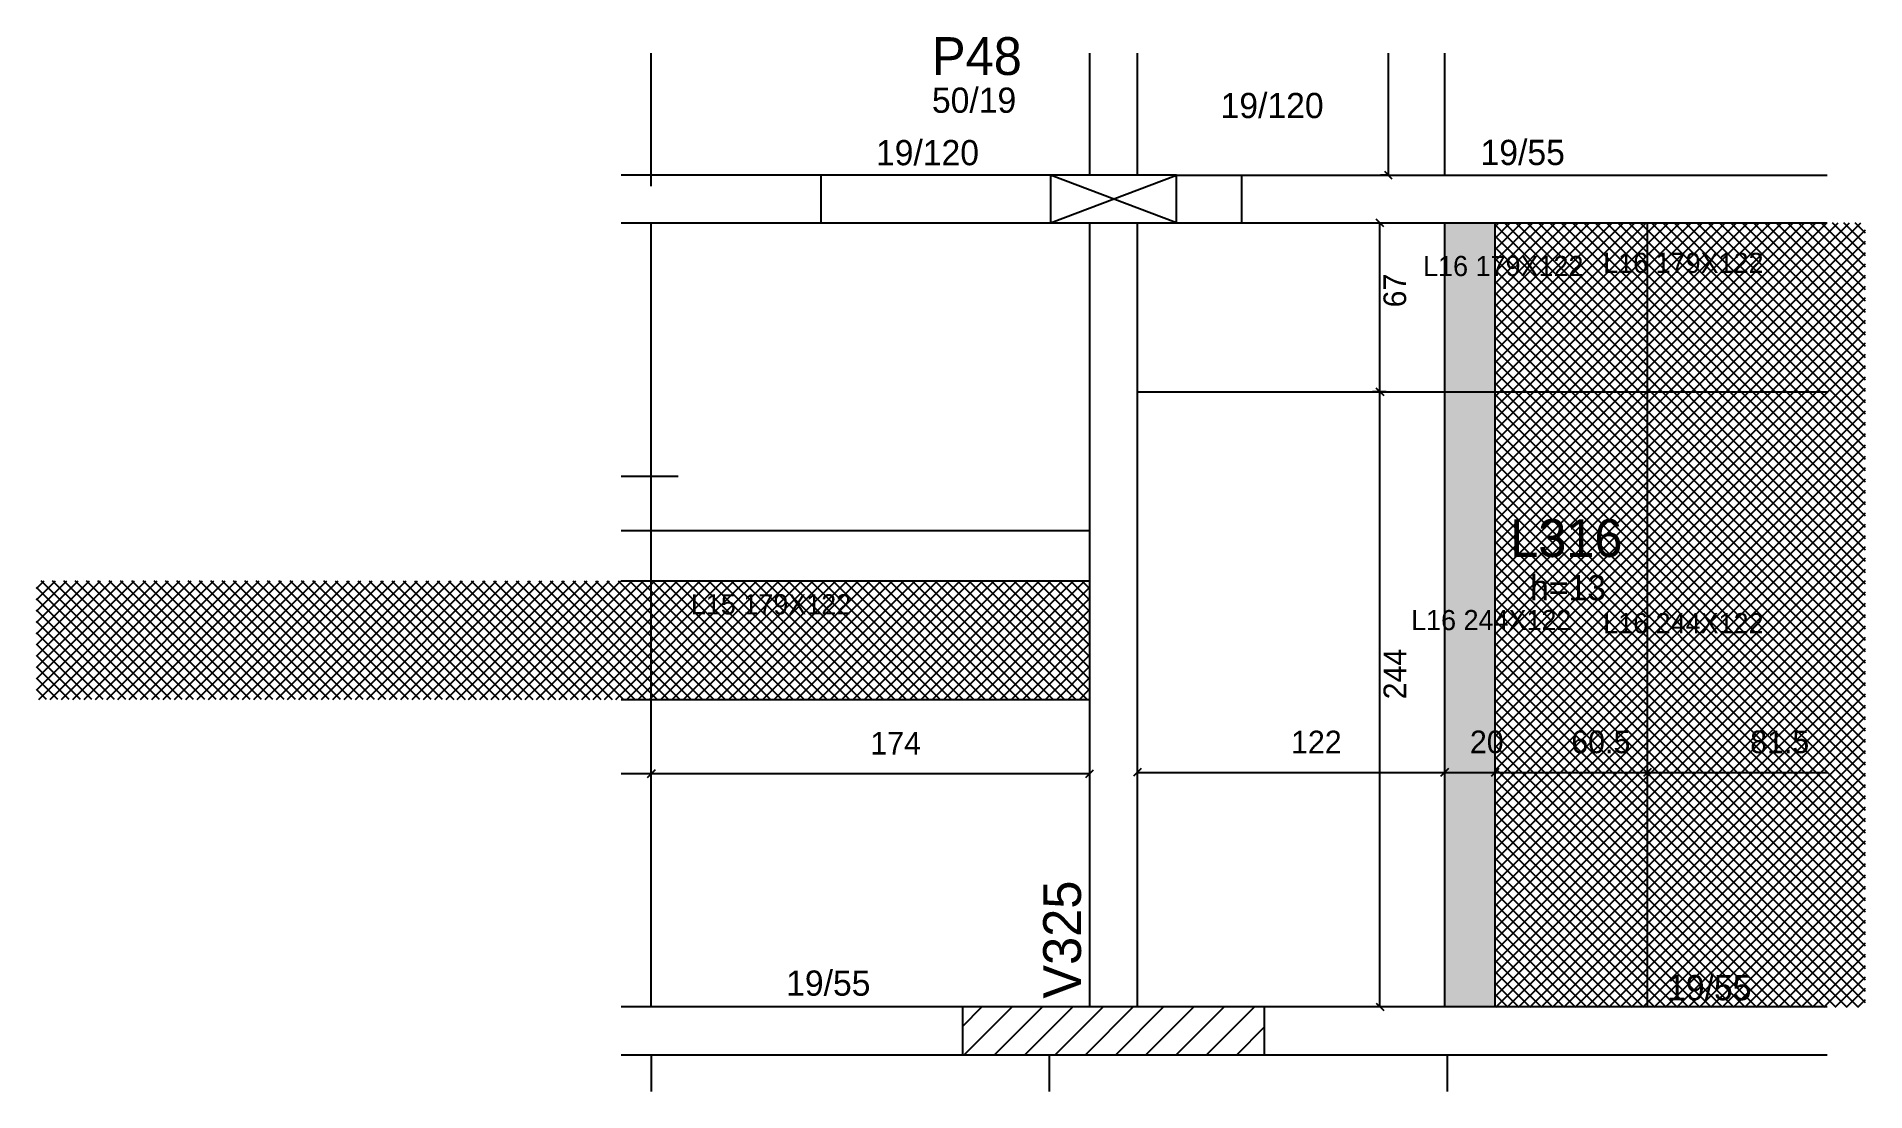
# Model space of a CAD drawing. Header units: metres. Extents: x 5352 to 6078, y 2247 to 2666.
import ezdxf

# ---------------------------------------------------------------- set-up
doc = ezdxf.new("R2010")
doc.units = ezdxf.units.M
for name, color, linetype in [('1', 7, 'Continuous'), ('3', 7, 'Continuous'), ('4', 7, 'Continuous'), ('7', 7, 'Continuous'), ('AUX00', 7, 'Continuous'), ('Hachura', 7, 'Continuous'), ('Painéis', 7, 'Continuous')]:
    doc.layers.add(name, color=color, linetype=linetype)

msp = doc.modelspace()

# ---------------------------------------------------------------- hatches: boundary and pattern name
at = {"layer": 'Hachura'}
h = msp.add_hatch(color=7, dxfattribs=at)
h.dxf.hatch_style = 1
h.paths.add_polyline_path([(5911.07, 2280.94), (5931.07, 2280.94), (5931.07, 2591.94), (5911.07, 2591.94), (5911.07, 2280.94)])
h = msp.add_hatch(dxfattribs=at)
h.set_pattern_fill('ANSI37')
h.paths.add_polyline_path([(6078.07, 2591.94), (5931.07, 2591.94), (5931.07, 2280.89), (6078.07, 2280.89), (6078.07, 2591.94)])
h = msp.add_hatch(dxfattribs=at)
h.set_pattern_fill('ANSI37')
h.paths.add_polyline_path([(5770.07, 2449.94), (5352.07, 2449.94), (5352.07, 2402.94), (5770.07, 2402.94), (5770.07, 2449.94)])

# ---------------------------------------------------------------- linework, layer by layer
at = {"layer": '1', "color": 1, "lineweight": 25}
for p, q in [((5754.57, 2591.94), (5804.57, 2610.94)), ((5804.57, 2591.94), (5754.57, 2610.94))]:
    msp.add_line(p, q, dxfattribs=at)
at = {"layer": '3', "color": 3, "lineweight": 25}
for p, q in [((5663.57, 2591.94), (5663.57, 2610.94)), ((5804.57, 2610.94), (6062.82, 2610.94)), ((5830.57, 2591.94), (5830.57, 2610.94)), ((5804.57, 2591.94), (6062.82, 2591.94)), ((5584.07, 2491.42), (5606.75, 2491.42)), ((5719.57, 2273.18), (5727.32, 2280.94)), ((5720.35, 2261.94), (5739.35, 2280.94)), ((5732.37, 2261.94), (5751.37, 2280.94)), ((5744.39, 2261.94), (5763.39, 2280.94)), ((5756.41, 2261.94), (5775.41, 2280.94)), ((5768.43, 2261.94), (5787.43, 2280.94)), ((5780.45, 2261.94), (5799.45, 2280.94)), ((5792.47, 2261.94), (5811.47, 2280.94)), ((5804.49, 2261.94), (5823.49, 2280.94)), ((5816.51, 2261.94), (5835.51, 2280.94)), ((5828.53, 2261.94), (5839.57, 2272.97))]:
    msp.add_line(p, q, dxfattribs=at)
for points in [[(5770.07, 2659.34), (5770.07, 2610.94)], [(5789.07, 2610.94), (5789.07, 2659.34)], [(5770.07, 2610.94), (5584.07, 2610.94)], [(5584.07, 2591.94), (5770.07, 2591.94)], [(5770.07, 2591.94), (5770.07, 2280.94)], [(5789.07, 2280.94), (5789.07, 2591.94)], [(5719.57, 2280.94), (5584.07, 2280.94)], [(6062.82, 2280.94), (5839.57, 2280.94)], [(5584.07, 2261.94), (5719.57, 2261.94)], [(5839.57, 2261.94), (6062.82, 2261.94)]]:
    msp.add_lwpolyline(points, dxfattribs=at)
at = {"layer": '7', "color": 7, "lineweight": 25}
for points in [[(5804.57, 2610.94), (5754.57, 2610.94)], [(5754.57, 2610.94), (5754.57, 2591.94)], [(5804.57, 2591.94), (5804.57, 2610.94)], [(5754.57, 2591.94), (5804.57, 2591.94)], [(5839.57, 2280.94), (5719.57, 2280.94)], [(5719.57, 2280.94), (5719.57, 2261.94)], [(5839.57, 2261.94), (5839.57, 2280.94)], [(5719.57, 2261.94), (5839.57, 2261.94)]]:
    msp.add_lwpolyline(points, dxfattribs=at)
at = {"layer": 'Painéis', "color": 200, "lineweight": 25}
for p, q in [((5596.07, 2606.58), (5596.07, 2659.34)), ((5911.07, 2610.94), (5911.07, 2659.34)), ((5596.07, 2280.94), (5596.07, 2591.94)), ((5911.07, 2280.94), (5911.07, 2591.94)), ((5931.07, 2280.94), (5931.07, 2591.94)), ((5991.57, 2280.94), (5991.57, 2591.94)), ((5789.07, 2524.94), (6062.82, 2524.94)), ((5584.07, 2469.94), (5770.07, 2469.94)), ((5584.07, 2449.94), (5770.07, 2449.94)), ((5584.07, 2402.94), (5770.07, 2402.94)), ((5596.07, 2261.94), (5596.07, 2247.41)), ((5754.07, 2261.94), (5754.07, 2247.41)), ((5912.07, 2261.94), (5912.07, 2247.41))]:
    msp.add_line(p, q, dxfattribs=at)
at = {"layer": 'Painéis', "color": 4, "lineweight": 25}
for p, q in [((5888.63, 2659.34), (5888.63, 2610.94)), ((5888.01, 2610.94), (5885.63, 2610.94)), ((5885.33, 2524.94), (5885.33, 2591.94)), ((5887.81, 2524.94), (5882.33, 2524.94)), ((5885.33, 2280.94), (5885.33, 2524.94)), ((5584.07, 2373.48), (5596.07, 2373.48)), ((5596.07, 2373.48), (5770.07, 2373.48)), ((5789.07, 2373.96), (5911.07, 2373.96)), ((5911.07, 2373.96), (5931.07, 2373.96)), ((5931.07, 2373.96), (5991.57, 2373.96)), ((5991.57, 2373.96), (6062.82, 2373.96)), ((5887.81, 2280.94), (5882.33, 2280.94))]:
    msp.add_line(p, q, dxfattribs=at)
at = {"layer": 'Painéis', "color": 0, "lineweight": 25}
for p, q in [((5887.13, 2612.44), (5890.13, 2609.44)), ((5886.83, 2590.44), (5883.83, 2593.44)), ((5886.83, 2523.44), (5883.83, 2526.44)), ((5883.83, 2526.44), (5886.83, 2523.44)), ((5594.57, 2371.98), (5597.57, 2374.98)), ((5597.57, 2374.98), (5594.57, 2371.98)), ((5768.57, 2371.98), (5771.57, 2374.98)), ((5790.57, 2375.46), (5787.57, 2372.46)), ((5909.57, 2372.46), (5912.57, 2375.46)), ((5912.57, 2375.46), (5909.57, 2372.46)), ((5929.57, 2372.46), (5932.57, 2375.46)), ((5932.57, 2375.46), (5929.57, 2372.46)), ((5990.07, 2372.46), (5993.07, 2375.46)), ((5993.07, 2375.46), (5990.07, 2372.46)), ((5883.83, 2282.44), (5886.83, 2279.44))]:
    msp.add_line(p, q, dxfattribs=at)

# ---------------------------------------------------------------- texts
at = {"layer": '3', "color": 3, "lineweight": 25}
for s, p in [('50/19', (5707.5, 2635.64)), ('19/120', (5822.09, 2633.53)), ('19/120', (5685.28, 2614.83)), ('19/55', (5925.29, 2614.91)), ('h=13', (5944.95, 2442.25)), ('19/55', (5649.62, 2285.37)), ('19/55', (5999.34, 2283.57))]:
    msp.add_text(s, height=10, dxfattribs=at).set_placement(p)
at = {"layer": '4', "color": 4, "lineweight": 25}
for s, p in [('P48', (5707.5, 2650.64)), ('L316', (5937.01, 2459.41))]:
    msp.add_text(s, height=15, dxfattribs=at).set_placement(p)
msp.add_text('V325', height=15, rotation=90, dxfattribs=at).set_placement((5766.67, 2284.2))
at = {"layer": 'AUX00', "color": 7, "lineweight": 25}
for s, p in [('L16^J179X122', (5902.48, 2570.86)), ('L16^J179X122', (5973.96, 2572.09)), ('L15^J179X122', (5611.79, 2436.65)), ('L16^J244X122', (5897.72, 2430.39)), ('L16^J244X122', (5973.96, 2429.16))]:
    msp.add_text(s, height=8, dxfattribs=at).set_placement(p)
at = {"layer": 'Painéis', "color": 240, "lineweight": 25}
for s, p in [('67', (5895.74, 2558.44)), ('244', (5895.76, 2402.94))]:
    msp.add_text(s, height=9, rotation=90, dxfattribs=at).set_placement(p)
for s, p in [('174', (5683.07, 2381.04)), ('122', (5850.07, 2381.51)), ('20', (5921.07, 2381.55)), ('60.5', (5961.32, 2381.56)), ('81.5', (6032.32, 2381.58))]:
    msp.add_text(s, height=9, dxfattribs=at).set_placement(p)

doc.saveas('drawing.dxf')
